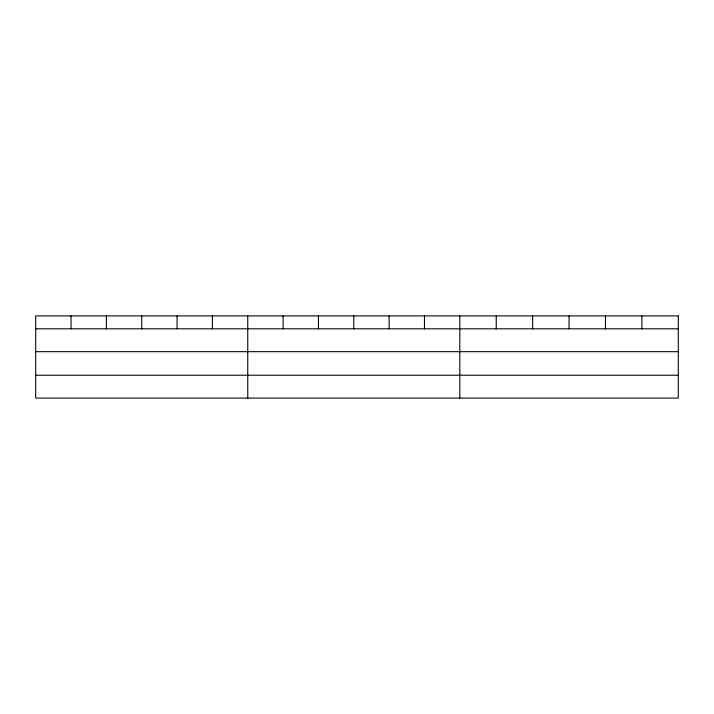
<?xml version="1.0" encoding="UTF-8"?>
<svg xmlns="http://www.w3.org/2000/svg" width="714" height="714" viewBox="0 0 714 714"><rect width="100%" height="100%" fill="white"/><g stroke="black" fill="none" stroke-linecap="round" stroke-linejoin="round"><path stroke-width="1.07" d="M35.7 328.815L678.3 328.815M35.7 351.672L678.3 351.672M35.7 375.225L678.3 375.225M641.886 315.918L641.886 328.815M605.472 315.918L605.472 328.815M569.058 315.918L569.058 328.815M532.644 315.918L532.644 328.815M496.23 315.918L496.23 328.815M459.816 315.918L459.816 398.082M424.473 315.918L424.473 328.815M389.13 315.918L389.13 328.815M353.787 315.918L353.787 328.815M318.444 315.918L318.444 328.815M283.101 315.918L283.101 328.815M247.758 315.918L247.758 398.082M212.415 315.918L212.415 328.815M177.072 315.918L177.072 328.815M141.729 315.918L141.729 328.815M106.386 315.918L106.386 328.815M71.043 315.918L71.043 328.815M678.3 315.918L35.7 315.918L35.7 398.082L678.3 398.082L678.3 315.918"/></g></svg>
